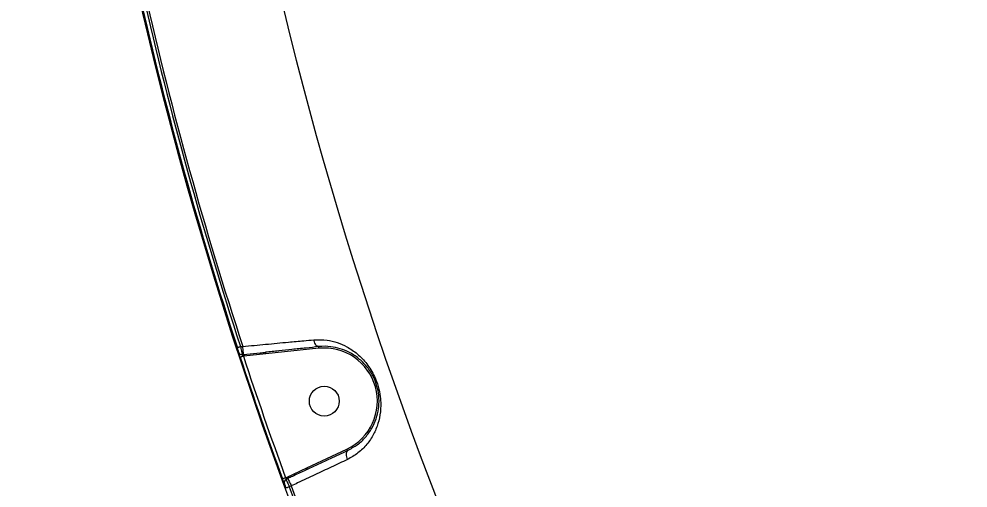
# Model space of a CAD drawing. Header units: millimetres. Extents: x -7245 to 6306, y -6696 to 5973.
# Drawn here: x -3574.8 to -3288.7, y 1899.4 to 2040.8 of the extents above; entities that cross this region are included whole.
import ezdxf

# ---------------------------------------------------------------- set-up
doc = ezdxf.new("R2010")
doc.units = ezdxf.units.MM
for name, color, linetype in [('DIKOM_ОБЪЕКТ', 7, 'Continuous'), ('DIKOM_РАЗМЕР_ЗОНА', 7, 'Continuous'), ('DIKOM_РАЗМЕР_ОБЪЕКТА', 7, 'Continuous')]:
    doc.layers.add(name, color=color, linetype=linetype)
doc.styles.add('style1', font='arial.ttf', dxfattribs={"width": 0.8})
doc.dimstyles.new('1-50', dxfattribs={"dimtxt": 300, "dimasz": 200, "dimexe": 100, "dimexo": 0, "dimgap": 100, "dimtad": 1, "dimtxsty": 'style1', "dimcen": 200, "dimclrd": 7, "dimclre": 7, "dimclrt": 7, "dimadec": 1, "dimazin": 2, "dimtfac": 1, "dimtmove": 0, "dimatfit": 2, "dimfxl": 0, "dimlwd": 25, "dimlwe": 18, "dimarcsym": 0})

# ---------------------------------------------------------------- blocks, each defined once
blk = doc.blocks.new('*D10')
at = {"layer": 'Defpoints', "color": 0, "transparency": 16777216}
for p in [(-4365.71, 2792.53), (4306.16, 475.6), (4306.16, -5965.27)]:
    blk.add_point(p, dxfattribs=at)
at = {"layer": 'DIKOM_РАЗМЕР_ОБЪЕКТА', "color": 7, "lineweight": 18, "transparency": 16777216}
for p, q in [((-4365.71, 2792.53), (-4365.71, -6065.27)), ((4306.16, 475.6), (4306.16, -6065.27))]:
    blk.add_line(p, q, dxfattribs=at)
at = {"layer": 'DIKOM_РАЗМЕР_ОБЪЕКТА', "color": 7, "lineweight": 25, "transparency": 16777216}
blk.add_line((-4165.71, -5965.27), (4106.16, -5965.27), dxfattribs=at)
at = {"layer": 'DIKOM_РАЗМЕР_ОБЪЕКТА', "color": 7, "transparency": 16777216}
for points in [[(-4165.71, -5931.93), (-4165.71, -5998.6), (-4365.71, -5965.27)], [(4106.16, -5931.93), (4106.16, -5998.6), (4306.16, -5965.27)]]:
    blk.add_solid(points, dxfattribs=at)
at = {"layer": 'DIKOM_РАЗМЕР_ОБЪЕКТА', "color": 7, "transparency": 16777216, "insert": (-85.78, -5712.1), "char_height": 300, "attachment_point": 5, "style": 'style1'}
blk.add_mtext('8650', dxfattribs=at)
blk = doc.blocks.new('*D11')
at = {"layer": 'Defpoints', "color": 0, "transparency": 16777216}
for p in [(-3472.32, 4472.83), (-6199.73, -2928.86), (1850.21, -2928.86)]:
    blk.add_point(p, dxfattribs=at)
at = {"layer": 'DIKOM_РАЗМЕР_ОБЪЕКТА', "color": 7, "lineweight": 18, "transparency": 16777216}
for p, q in [((-3472.32, 4472.83), (-6299.73, 4472.83)), ((1850.21, -2928.86), (-6299.73, -2928.86))]:
    blk.add_line(p, q, dxfattribs=at)
at = {"layer": 'DIKOM_РАЗМЕР_ОБЪЕКТА', "color": 7, "lineweight": 25, "transparency": 16777216}
blk.add_line((-6199.73, 4272.83), (-6199.73, -2728.86), dxfattribs=at)
at = {"layer": 'DIKOM_РАЗМЕР_ОБЪЕКТА', "color": 7, "transparency": 16777216}
for points in [[(-6233.06, 4272.83), (-6166.39, 4272.83), (-6199.73, 4472.83)], [(-6233.06, -2728.86), (-6166.39, -2728.86), (-6199.73, -2928.86)]]:
    blk.add_solid(points, dxfattribs=at)
at = {"layer": 'DIKOM_РАЗМЕР_ОБЪЕКТА', "color": 7, "transparency": 16777216, "insert": (-6452.9, 984.54), "char_height": 300, "attachment_point": 5, "rotation": 90, "style": 'style1'}
blk.add_mtext('7400', dxfattribs=at)
blk = doc.blocks.new('*D13')
at = {"layer": 'Defpoints', "color": 0, "transparency": 16777216}
for p in [(-4231.86, 5972.83), (-6795, -4928.88), (1792.4, -4928.88)]:
    blk.add_point(p, dxfattribs=at)
at = {"layer": 'DIKOM_РАЗМЕР_ЗОНА', "color": 7, "lineweight": 18, "transparency": 16777216}
for p, q in [((-4231.86, 5972.83), (-6895, 5972.83)), ((1792.4, -4928.88), (-6895, -4928.88))]:
    blk.add_line(p, q, dxfattribs=at)
at = {"layer": 'DIKOM_РАЗМЕР_ЗОНА', "color": 7, "lineweight": 25, "transparency": 16777216}
blk.add_line((-6795, 5772.83), (-6795, -4728.88), dxfattribs=at)
at = {"layer": 'DIKOM_РАЗМЕР_ЗОНА', "color": 7, "transparency": 16777216}
for points in [[(-6828.33, 5772.83), (-6761.67, 5772.83), (-6795, 5972.83)], [(-6828.33, -4728.88), (-6761.67, -4728.88), (-6795, -4928.88)]]:
    blk.add_solid(points, dxfattribs=at)
at = {"layer": 'DIKOM_РАЗМЕР_ЗОНА', "color": 7, "transparency": 16777216, "insert": (-7048.17, 972.94), "char_height": 300, "attachment_point": 5, "rotation": 90, "style": 'style1'}
blk.add_mtext('10900', dxfattribs=at)

msp = doc.modelspace()

# ---------------------------------------------------------------- linework, layer by layer
at = {"layer": 'DIKOM_ОБЪЕКТ', "color": 7, "linetype": 'Continuous', "lineweight": 15}
for p, q in [((-3508.026, 1942.04), (-3507.355, 1942.111)), ((-3507.5, 1939.617), (-3507.094, 1939.66)), ((-3500.427, 1939.832), (-3507.042, 1939.17)), ((-3484.378, 1941.541), (-3500.427, 1939.832)), ((-3507.042, 1939.17), (-3507.177, 1939.155)), ((-3488.071, 1905.52), (-3475.95, 1911.153)), ((-3493.968, 1902.734), (-3488.071, 1905.52)), ((-3494.431, 1902.519), (-3493.968, 1902.734)), ((-3493.761, 1902.287), (-3494.295, 1902.039)), ((-3492.722, 1900.052), (-3493.322, 1899.773))]:
    msp.add_line(p, q, dxfattribs=at)
at = {"layer": 'DIKOM_ОБЪЕКТ', "color": 7, "linetype": 'Continuous', "lineweight": 15, "flags": 128}
for points in [[(-3508.026, 1942.04), (-3508.207, 1941.981), (-3508.381, 1941.924), (-3508.542, 1941.871), (-3508.684, 1941.825), (-3508.802, 1941.786), (-3508.892, 1941.756), (-3508.951, 1941.737), (-3508.975, 1941.729)], [(-3507.094, 1939.66), (-3507.106, 1939.77), (-3507.125, 1939.952), (-3507.151, 1940.2), (-3507.184, 1940.507), (-3507.222, 1940.863), (-3507.264, 1941.257), (-3507.309, 1941.677), (-3507.355, 1942.111)], [(-3507.042, 1939.17), (-3507.051, 1939.257), (-3507.06, 1939.341), (-3507.068, 1939.42), (-3507.076, 1939.491), (-3507.082, 1939.552), (-3507.088, 1939.602), (-3507.092, 1939.638), (-3507.094, 1939.66)], [(-3507.177, 1939.155), (-3507.358, 1939.096), (-3507.533, 1939.038), (-3507.694, 1938.985), (-3507.837, 1938.938), (-3507.955, 1938.899), (-3508.044, 1938.869), (-3508.102, 1938.85), (-3508.126, 1938.842)], [(-3488.071, 1905.52), (-3488.03, 1905.432), (-3487.991, 1905.347), (-3487.954, 1905.269), (-3487.922, 1905.2), (-3487.896, 1905.144), (-3487.877, 1905.102), (-3487.865, 1905.076), (-3487.861, 1905.067)], [(-3494.431, 1902.519), (-3494.611, 1902.454), (-3494.783, 1902.39), (-3494.943, 1902.332), (-3495.084, 1902.28), (-3495.201, 1902.238), (-3495.29, 1902.205), (-3495.346, 1902.184), (-3495.37, 1902.176)], [(-3493.322, 1899.773), (-3493.5, 1899.707), (-3493.673, 1899.644), (-3493.831, 1899.585), (-3493.972, 1899.533), (-3494.089, 1899.49), (-3494.178, 1899.457), (-3494.235, 1899.436), (-3494.26, 1899.427)], [(-3493.761, 1902.287), (-3493.714, 1902.187), (-3493.637, 1902.021), (-3493.532, 1901.795), (-3493.402, 1901.515), (-3493.251, 1901.191), (-3493.084, 1900.831), (-3492.906, 1900.447), (-3492.722, 1900.052)]]:
    msp.add_lwpolyline(points, dxfattribs=at)
at = {"layer": 'DIKOM_ОБЪЕКТ', "color": 7, "linetype": 'Continuous', "lineweight": 15}
msp.add_circle((-3482.781, 1925.621), 4.5, dxfattribs=at)
for centre, radius, start, end in [((-2359.315, 2317.953), 1209.999, 182.23574, 210.952609), ((-2359.315, 2317.953), 1168.375, 183.226978, 207.773022), ((-2359.315, 2317.953), 1209.654, 192.879429, 198.120571), ((-2359.315, 2317.953), 1208.655, 192.879429, 198.120571), ((-2359.315, 2317.953), 1207.995, 192.872753, 198.127247), ((-3507.61, 1940.609), 0.998, 198.90411, 276.3147), ((-3587.969, 1930.762), 88.01, 5.91493, 6.24039), ((-3576.939, 1931.937), 93.059, 5.92376, 6.23156), ((-3482.781, 1925.621), 16, 295.27345, 95.72655), ((-2359.315, 2317.953), 1209.748, 198.263026, 200.101791), ((-2359.315, 2317.953), 1208.749, 198.263026, 200.101791), ((-3325.403, 1980.847), 165.897, 204.84142, 205.01413), ((-3585.962, 1859.755), 101.539, 24.76399, 25.04195), ((-3493.875, 1901.132), 1, 114.86126, 199.39258), ((-2359.315, 2317.953), 1208.655, 200.242123, 205.459062), ((-2359.315, 2317.953), 1207.995, 200.239562, 205.47007)]:
    msp.add_arc(centre, radius, start, end, dxfattribs=at)
for points, knots in [([(-3387.375, 1765.684), (-3386.289, 1766.34), (-3384.115, 1767.656), (-3379.56, 1770.414), (-3374.085, 1773.729), (-3367.625, 1777.64), (-3360.232, 1782.118), (-3351.915, 1787.155), (-3342.671, 1792.754), (-3332.533, 1798.896), (-3321.543, 1805.556), (-3309.752, 1812.703), (-3297.214, 1820.304), (-3283.959, 1828.343), (-3269.995, 1836.814), (-3255.359, 1845.695), (-3240.106, 1854.955), (-3224.308, 1864.549), (-3208.037, 1874.435), (-3191.334, 1884.589), (-3174.215, 1895.001), (-3156.718, 1905.65), (-3138.909, 1916.495), (-3120.872, 1927.486), (-3102.691, 1938.574), (-3084.407, 1949.735), (-3066.049, 1960.951), (-3047.649, 1972.205), (-3029.278, 1983.453), (-3011.023, 1994.644), (-2992.968, 2005.727), (-2976.496, 2015.853), (-2961.566, 2025.044), (-2952.651, 2030.54), (-2948.194, 2033.289)], [0, 0, 0, 0, 0.0315567, 0.0632127, 0.0949195, 0.1266264, 0.1582827, 0.1898394, 0.2213972, 0.2530545, 0.2847622, 0.3164697, 0.3481268, 0.3796854, 0.4112653, 0.4429441, 0.4746738, 0.5064041, 0.5380837, 0.5696643, 0.6012948, 0.6330253, 0.6648063, 0.6965877, 0.7283186, 0.7599503, 0.7916596, 0.823468, 0.855327, 0.8871864, 0.9189955, 0.9507048, 0.9753528, 1, 1, 1, 1]), ([(-3397.001, 1695.616), (-3396.954, 1695.644), (-3396.826, 1695.722), (-3395.7, 1696.397), (-3393.359, 1697.805), (-3389.876, 1699.897), (-3385.237, 1702.684), (-3379.425, 1706.177), (-3372.566, 1710.298), (-3364.712, 1715.017), (-3355.93, 1720.294), (-3346.077, 1726.215), (-3335.14, 1732.785), (-3323.134, 1740), (-3310.321, 1747.698), (-3296.766, 1755.843), (-3282.546, 1764.387), (-3267.429, 1773.471), (-3251.429, 1783.084), (-3234.583, 1793.206), (-3217.464, 1803.493), (-3200.168, 1813.884), (-3182.789, 1824.327), (-3164.835, 1835.115), (-3146.342, 1846.227), (-3127.359, 1857.633), (-3108.038, 1869.242), (-3088.435, 1881.021), (-3068.607, 1892.934), (-3048.49, 1905.021), (-3028.143, 1917.247), (-3007.631, 1929.572), (-2987.405, 1941.724), (-2967.531, 1953.667), (-2948.059, 1965.366), (-2928.674, 1977.014), (-2909.446, 1988.567), (-2890.459, 1999.975), (-2873.19, 2010.352), (-2862.471, 2016.792), (-2857.731, 2019.64)], [0, 0, 0, 0, 0.0156515, 0.0421674, 0.0687037, 0.0952198, 0.1225059, 0.1498143, 0.1771006, 0.2036165, 0.2301528, 0.2566687, 0.2839552, 0.3112633, 0.3385495, 0.3650655, 0.3916017, 0.4181179, 0.4454042, 0.4727124, 0.499999, 0.52556, 0.5511395, 0.5767005, 0.6029493, 0.6292178, 0.6554665, 0.6819825, 0.7085191, 0.7350352, 0.7623211, 0.7896296, 0.8169161, 0.8434322, 0.8699687, 0.8964848, 0.923771, 0.951079, 0.9783656, 1, 1, 1, 1]), ([(-2856.702, 2017.928), (-2860.124, 2015.871), (-2869.414, 2010.289), (-2885.039, 2000.901), (-2903.657, 1989.713), (-2922.728, 1978.254), (-2942.15, 1966.584), (-2961.837, 1954.755), (-2981.728, 1942.803), (-3001.795, 1930.746), (-3022, 1918.605), (-3042.281, 1906.419), (-3062.541, 1894.245), (-3082.688, 1882.14), (-3102.656, 1870.142), (-3122.408, 1858.273), (-3141.916, 1846.552), (-3161.121, 1835.012), (-3179.936, 1823.707), (-3198.271, 1812.69), (-3216.064, 1801.999), (-3233.275, 1791.658), (-3249.886, 1781.677), (-3265.852, 1772.084), (-3281.099, 1762.922), (-3295.555, 1754.236), (-3309.167, 1746.057), (-3321.896, 1738.409), (-3333.738, 1731.293), (-3344.664, 1724.729), (-3354.624, 1718.744), (-3363.572, 1713.366), (-3371.098, 1708.845), (-3377.356, 1705.085), (-3382.506, 1701.99), (-3386.851, 1699.38), (-3390.375, 1697.262), (-3393.05, 1695.654), (-3394.869, 1694.561), (-3395.807, 1693.998), (-3395.923, 1693.928), (-3395.971, 1693.9)], [0, 0, 0, 0, 0.0156527, 0.0424899, 0.0694114, 0.0963762, 0.1233409, 0.1502626, 0.1770999, 0.203937, 0.2308584, 0.2578234, 0.2847881, 0.3117098, 0.3385469, 0.3653838, 0.3923056, 0.4192702, 0.446235, 0.4731568, 0.4999938, 0.5268307, 0.5537527, 0.5807172, 0.6076821, 0.6346038, 0.6614409, 0.6882778, 0.7151994, 0.7421642, 0.7691288, 0.7960506, 0.8228874, 0.8459667, 0.8691682, 0.8923972, 0.9156264, 0.9388281, 0.9615881, 0.9843479, 1, 1, 1, 1]), ([(-3395.629, 1695.273), (-3395.582, 1695.301), (-3395.453, 1695.378), (-3394.305, 1696.069), (-3391.892, 1697.517), (-3388.347, 1699.649), (-3383.704, 1702.438), (-3377.981, 1705.877), (-3371.185, 1709.96), (-3363.307, 1714.694), (-3354.381, 1720.057), (-3344.444, 1726.028), (-3333.544, 1732.577), (-3321.731, 1739.675), (-3309.032, 1747.305), (-3295.452, 1755.465), (-3281.03, 1764.13), (-3265.82, 1773.27), (-3249.892, 1782.84), (-3233.32, 1792.798), (-3216.15, 1803.114), (-3198.4, 1813.78), (-3180.108, 1824.77), (-3161.339, 1836.048), (-3142.179, 1847.561), (-3122.717, 1859.254), (-3103.012, 1871.095), (-3083.091, 1883.064), (-3062.993, 1895.141), (-3042.781, 1907.285), (-3022.549, 1919.442), (-3002.391, 1931.554), (-2983.636, 1942.823), (-2966.301, 1953.24), (-2950.358, 1962.818), (-2934.592, 1972.292), (-2918.861, 1981.744), (-2903.2, 1991.154), (-2887.656, 2000.494), (-2872.412, 2009.653), (-2862.564, 2015.57), (-2857.643, 2018.527)], [0, 0, 0, 0, 0.0156521, 0.042489, 0.0694107, 0.0963752, 0.12334, 0.1502617, 0.1770987, 0.203936, 0.2308572, 0.2578221, 0.2847867, 0.3117084, 0.3385455, 0.3653826, 0.3923042, 0.4192691, 0.4462335, 0.4731555, 0.4999924, 0.5268298, 0.5537512, 0.580716, 0.6076804, 0.6346023, 0.6614395, 0.6882763, 0.7151979, 0.7421631, 0.7691275, 0.7960494, 0.8228864, 0.8446321, 0.8664006, 0.8881689, 0.9099146, 0.9324238, 0.9549574, 0.9774911, 1, 1, 1, 1]), ([(-2857.643, 2018.527), (-2862.372, 2015.686), (-2872.966, 2009.321), (-2890.004, 1999.083), (-2908.675, 1987.864), (-2927.785, 1976.382), (-2947.232, 1964.697), (-2966.93, 1952.861), (-2986.817, 1940.912), (-3006.866, 1928.865), (-3027.038, 1916.744), (-3047.271, 1904.587), (-3067.471, 1892.45), (-3087.542, 1880.39), (-3107.178, 1868.592), (-3126.347, 1857.074), (-3145.038, 1845.843), (-3163.439, 1834.786), (-3181.473, 1823.951), (-3199.059, 1813.384), (-3216.361, 1802.988), (-3233.32, 1792.798), (-3249.892, 1782.84), (-3265.82, 1773.27), (-3281.031, 1764.13), (-3295.452, 1755.465), (-3309.032, 1747.305), (-3321.731, 1739.675), (-3333.544, 1732.577), (-3344.444, 1726.028), (-3354.381, 1720.057), (-3363.307, 1714.694), (-3370.686, 1710.26), (-3376.713, 1706.638), (-3381.606, 1703.699), (-3385.787, 1701.186), (-3389.287, 1699.084), (-3392.067, 1697.413), (-3394.077, 1696.205), (-3395.357, 1695.436), (-3395.539, 1695.327), (-3395.629, 1695.273)], [0, 0, 0, 0, 0.0216352, 0.0484723, 0.0753935, 0.1023585, 0.1293233, 0.1562448, 0.183082, 0.2099188, 0.2368403, 0.2638052, 0.2907701, 0.3176918, 0.3445288, 0.3703766, 0.3962997, 0.4222617, 0.4482237, 0.4741469, 0.499995, 0.5268318, 0.5537537, 0.5807181, 0.6076827, 0.6346045, 0.6614415, 0.6882785, 0.7151999, 0.7421646, 0.7691291, 0.7960506, 0.8228876, 0.8446334, 0.8664016, 0.8881699, 0.9099155, 0.9324242, 0.9549578, 0.9774915, 1, 1, 1, 1]), ([(-3507.355, 1942.111), (-3505.05, 1942.327), (-3500.375, 1942.765), (-3494.206, 1943.341), (-3489.391, 1943.79), (-3486.934, 1944.019), (-3485.932, 1944.112)], [0, 0, 0, 0, 0.3072566, 0.6233104, 0.8463573, 1, 1, 1, 1]), ([(-3485.932, 1944.112), (-3484.586, 1944.136), (-3482.135, 1944.178), (-3478.842, 1943.331), (-3475.753, 1941.99), (-3472.75, 1939.947), (-3470.369, 1937.483), (-3468.707, 1935.078), (-3467.488, 1932.821), (-3466.453, 1930.045), (-3465.882, 1927.169), (-3465.724, 1924.629), (-3465.872, 1921.875), (-3466.505, 1918.819), (-3467.853, 1915.543), (-3469.85, 1912.545), (-3472.438, 1909.911), (-3474.682, 1908.648), (-3475.774, 1908.033)], [0, 0, 0, 0, 0.0785465, 0.143061, 0.2076024, 0.2872141, 0.3665499, 0.4057514, 0.4448533, 0.4974454, 0.549688, 0.5922709, 0.6349363, 0.7072964, 0.7797264, 0.8544827, 0.9291442, 1, 1, 1, 1]), ([(-3484.432, 1942.038), (-3484.579, 1942.051), (-3484.873, 1942.077), (-3485.301, 1942.467), (-3485.657, 1943.069), (-3485.836, 1943.623), (-3485.909, 1943.979), (-3485.924, 1944.066), (-3485.932, 1944.112)], [0, 0, 0, 0, 0.2316333, 0.4632783, 0.6948695, 0.9264859, 0.9610116, 1, 1, 1, 1]), ([(-3508.554, 1940.286), (-3508.561, 1940.328), (-3508.576, 1940.414), (-3508.663, 1940.727), (-3508.785, 1941.137), (-3508.898, 1941.493), (-3508.963, 1941.692), (-3508.975, 1941.729)], [0, 0, 0, 0, 0.2341364, 0.4679958, 0.7039221, 0.9448415, 1, 1, 1, 1]), ([(-3508.126, 1938.842), (-3508.138, 1938.88), (-3508.203, 1939.079), (-3508.318, 1939.435), (-3508.442, 1939.845), (-3508.53, 1940.157), (-3508.546, 1940.243), (-3508.554, 1940.286)], [0, 0, 0, 0, 0.0557498, 0.2967849, 0.5326479, 0.7662217, 1, 1, 1, 1]), ([(-3508.026, 1942.04), (-3508.011, 1941.978), (-3507.931, 1941.643), (-3507.793, 1941.043), (-3507.64, 1940.355), (-3507.532, 1939.831), (-3507.511, 1939.689), (-3507.5, 1939.617)], [0, 0, 0, 0, 0.0547699, 0.2944322, 0.530117, 0.764715, 1, 1, 1, 1]), ([(-3507.5, 1939.617), (-3507.495, 1939.603), (-3507.485, 1939.574), (-3507.418, 1939.471), (-3507.323, 1939.341), (-3507.237, 1939.23), (-3507.187, 1939.167), (-3507.177, 1939.155)], [0, 0, 0, 0, 0.2178293, 0.4435889, 0.6836581, 0.9397446, 1, 1, 1, 1]), ([(-3507.094, 1939.66), (-3506.763, 1939.695), (-3505.105, 1939.87), (-3502.899, 1940.079), (-3501.027, 1940.273), (-3500.48, 1940.329)], [0, 0, 0, 0, 0.1504406, 0.7521338, 1, 1, 1, 1]), ([(-3484.431, 1942.038), (-3485.726, 1941.9), (-3488.33, 1941.623), (-3492.375, 1941.192), (-3496.433, 1940.76), (-3499.127, 1940.473), (-3500.48, 1940.329)], [0, 0, 0, 0, 0.2595364, 0.5218369, 0.7598731, 1, 1, 1, 1]), ([(-3475.741, 1910.698), (-3475.74, 1910.699), (-3474.742, 1911.364), (-3472.654, 1912.344), (-3470.249, 1914.749), (-3468.377, 1917.358), (-3467.077, 1920.253), (-3466.434, 1922.904), (-3466.244, 1925.336), (-3466.335, 1927.535), (-3466.808, 1930.068), (-3467.717, 1932.493), (-3468.778, 1934.415), (-3469.503, 1935.437), (-3470.688, 1936.916), (-3472.438, 1938.634), (-3475.14, 1940.352), (-3477.939, 1941.483), (-3480.961, 1942.112), (-3483.144, 1942.199), (-3484.432, 1942.038), (-3484.432, 1942.038)], [0, 0, 0, 0, 0.0000345, 0.0722857, 0.1479219, 0.2257078, 0.2982633, 0.3724144, 0.4135322, 0.4555554, 0.5045047, 0.5531023, 0.5886422, 0.6257689, 0.6276702, 0.7057764, 0.787127, 0.8527634, 0.919525, 0.9999603, 1, 1, 1, 1]), ([(-2887.12, 1931.646), (-2892.215, 1928.663), (-2902.41, 1922.695), (-2918.018, 1913.541), (-2933.807, 1904.269), (-2949.978, 1894.76), (-2966.501, 1885.033), (-2983.345, 1875.104), (-3000.24, 1865.136), (-3017.701, 1854.823), (-3035.699, 1844.183), (-3054.187, 1833.243), (-3072.545, 1822.373), (-3090.686, 1811.621), (-3108.525, 1801.042), (-3125.984, 1790.68), (-3143.029, 1780.56), (-3159.64, 1770.692), (-3175.788, 1761.095), (-3191.399, 1751.812), (-3206.398, 1742.89), (-3220.722, 1734.367), (-3234.335, 1726.264), (-3247.23, 1718.586), (-3259.384, 1711.348), (-3270.741, 1704.582), (-3281.248, 1698.322), (-3291.041, 1692.485), (-3300.029, 1687.127), (-3308.149, 1682.288), (-3315.218, 1678.073), (-3321.172, 1674.523), (-3326.099, 1671.584), (-3328.423, 1670.198), (-3329.585, 1669.505)], [0, 0, 0, 0, 0.0277666, 0.0555664, 0.0833655, 0.1111325, 0.1400375, 0.16898, 0.1979229, 0.2268277, 0.2586373, 0.2905481, 0.3225102, 0.3544717, 0.3863819, 0.4181913, 0.4498954, 0.4817002, 0.5135555, 0.5454109, 0.5772154, 0.6089188, 0.6405475, 0.672276, 0.7040554, 0.7358345, 0.7675625, 0.7991911, 0.832594, 0.8660267, 0.8994294, 0.9329431, 0.9664867, 1, 1, 1, 1]), ([(-3487.861, 1905.067), (-3486.695, 1905.609), (-3484.352, 1906.698), (-3480.246, 1908.605), (-3477.451, 1909.904), (-3475.739, 1910.699)], [0, 0, 0, 0, 0.277463, 0.5573049, 1, 1, 1, 1]), ([(-3475.741, 1910.698), (-3475.847, 1910.617), (-3476.061, 1910.456), (-3476.192, 1909.917), (-3476.162, 1909.23), (-3476.004, 1908.611), (-3475.852, 1908.212), (-3475.793, 1908.075), (-3475.774, 1908.033)], [0, 0, 0, 0, 0.2205062, 0.4409587, 0.661451, 0.8819059, 0.9635247, 1, 1, 1, 1]), ([(-3475.774, 1908.033), (-3477.385, 1907.274), (-3480.546, 1905.786), (-3485.634, 1903.389), (-3489.706, 1901.471), (-3492.088, 1900.35), (-3492.722, 1900.052)], [0, 0, 0, 0, 0.3028927, 0.5944598, 0.892029, 1, 1, 1, 1]), ([(-3494.431, 1902.519), (-3494.42, 1902.463), (-3494.398, 1902.35), (-3494.361, 1902.202), (-3494.325, 1902.092), (-3494.305, 1902.05), (-3494.296, 1902.04), (-3494.295, 1902.039)], [0, 0, 0, 0, 0.2440517, 0.4857708, 0.7245802, 0.9616367, 1, 1, 1, 1]), ([(-3487.861, 1905.067), (-3488.163, 1904.926), (-3489.672, 1904.221), (-3491.632, 1903.279), (-3493.301, 1902.502), (-3493.761, 1902.287)], [0, 0, 0, 0, 0.1533254, 0.7665539, 1, 1, 1, 1]), ([(-3494.817, 1900.8), (-3494.82, 1900.804), (-3494.839, 1900.835), (-3494.9, 1900.964), (-3495.03, 1901.279), (-3495.193, 1901.699), (-3495.311, 1902.017), (-3495.37, 1902.176)], [0, 0, 0, 0, 0.0385128, 0.2780406, 0.518373, 0.7592419, 1, 1, 1, 1]), ([(-3494.26, 1899.427), (-3494.319, 1899.586), (-3494.437, 1899.903), (-3494.603, 1900.322), (-3494.734, 1900.636), (-3494.796, 1900.766), (-3494.815, 1900.796), (-3494.817, 1900.8)], [0, 0, 0, 0, 0.2405985, 0.4813561, 0.7215234, 0.9611492, 1, 1, 1, 1]), ([(-3494.295, 1902.039), (-3494.291, 1902.032), (-3494.261, 1901.98), (-3494.16, 1901.765), (-3493.933, 1901.245), (-3493.642, 1900.555), (-3493.429, 1900.033), (-3493.322, 1899.773)], [0, 0, 0, 0, 0.0387476, 0.2783666, 0.5186276, 0.7594313, 1, 1, 1, 1])]:
    msp.add_open_spline(points, degree=3, knots=knots, dxfattribs=at)

# ---------------------------------------------------------------- dimensions: what is measured, and where the dimension line sits
at = {"layer": 'DIKOM_РАЗМЕР_ЗОНА'}
dim = msp.add_linear_dim(base=(-6795.001, -4928.879), p1=(-4231.865, 5972.834), p2=(1792.398, -4928.879), angle=90, text='10900', dimstyle='1-50', dxfattribs=at)
dim.commit()
dim.dimension.update_dxf_attribs({"geometry": '*D13', "text_midpoint": (-6795.001, 972.936), "dimtype": 160})
at = {"layer": 'DIKOM_РАЗМЕР_ОБЪЕКТА'}
dim = msp.add_linear_dim(base=(-6199.728, -2928.864), p1=(-3472.315, 4472.834), p2=(1850.213, -2928.864), angle=90, text='7400', dimstyle='1-50', dxfattribs=at)
dim.commit()
dim.dimension.update_dxf_attribs({"geometry": '*D11', "text_midpoint": (-6199.728, 984.539), "dimtype": 160})
dim = msp.add_linear_dim(base=(4306.158, -5965.268), p1=(-4365.714, 2792.532), p2=(4306.158, 475.605), text='8650', dimstyle='1-50', dxfattribs=at)
dim.commit()
dim.dimension.update_dxf_attribs({"geometry": '*D10', "text_midpoint": (-85.784, -5965.268), "dimtype": 160})

doc.saveas('drawing.dxf')
